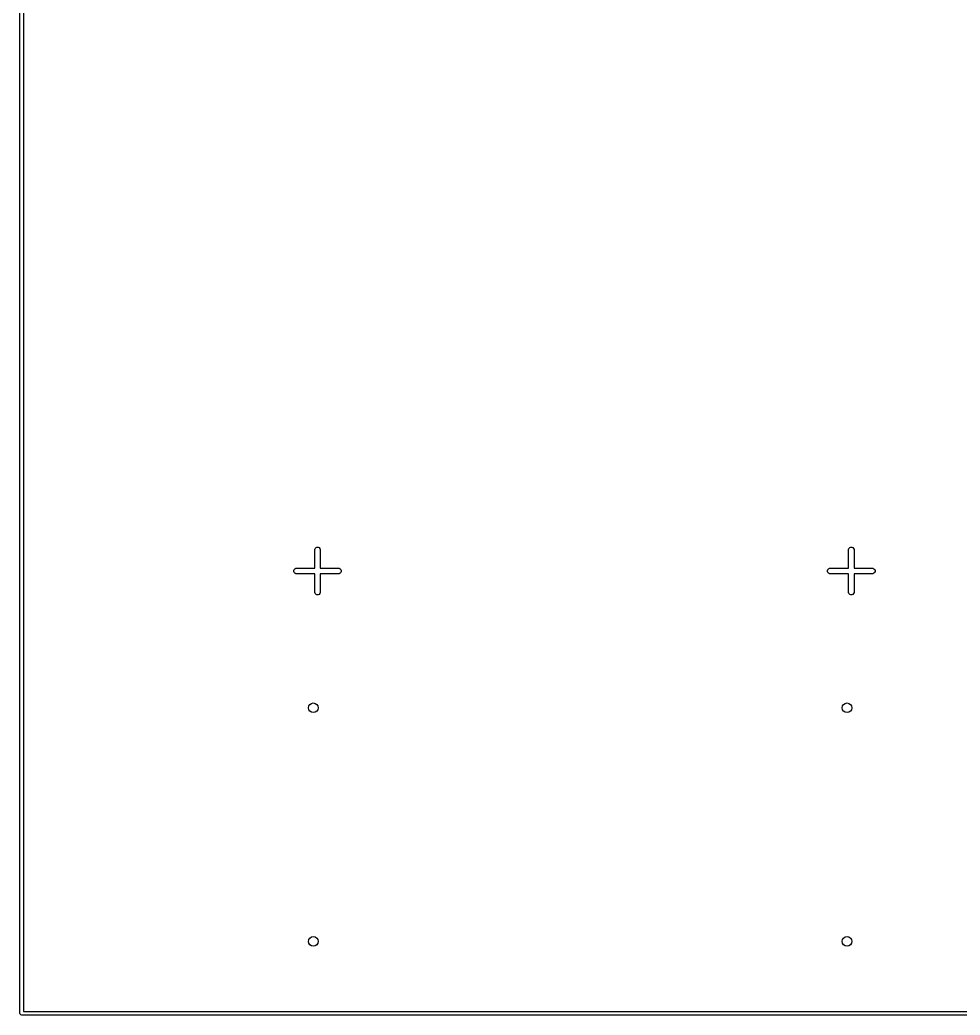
# Model space of a CAD drawing. Header units: inches. Extents: x 0.27 to 5.32, y 0.16 to 3.22.
# Drawn here: x 2.633 to 3.971, y 0.158 to 1.574 of the extents above; entities that cross this region are included whole.
import ezdxf

# ---------------------------------------------------------------- set-up
doc = ezdxf.new("R2010")
doc.units = ezdxf.units.IN
doc.header["$MEASUREMENT"] = 0
doc.layers.add('BLACK', color=250, linetype='CONTINUOUS')

msp = doc.modelspace()

# ---------------------------------------------------------------- linework, layer by layer
at = {"layer": 'BLACK', "linetype": 'CONTINUOUS'}
for p, q in [((2.633, 0.1605), (2.633, 3.2195)), ((2.638, 3.217), (2.638, 0.163)), ((3.0528, 0.8208), (3.0534, 0.8222)), ((3.0534, 0.8222), (3.0545, 0.8233)), ((3.0545, 0.8233), (3.0559, 0.8239)), ((3.0559, 0.8239), (3.0574, 0.8239)), ((3.0574, 0.8239), (3.0588, 0.8233)), ((3.0588, 0.8233), (3.0599, 0.8222)), ((3.0599, 0.8222), (3.0605, 0.8208)), ((3.8126, 0.8208), (3.8132, 0.8222)), ((3.8132, 0.8222), (3.8143, 0.8233)), ((3.8143, 0.8233), (3.8157, 0.8239)), ((3.8157, 0.8239), (3.8173, 0.8239)), ((3.8173, 0.8239), (3.8187, 0.8233)), ((3.8187, 0.8233), (3.8198, 0.8222)), ((3.8198, 0.8222), (3.8204, 0.8208)), ((3.0527, 0.82), (3.0528, 0.8208)), ((3.0527, 0.7939), (3.0527, 0.82)), ((3.0605, 0.8208), (3.0606, 0.82)), ((3.0606, 0.82), (3.0606, 0.7939)), ((3.8126, 0.82), (3.8126, 0.8208)), ((3.8126, 0.7939), (3.8126, 0.82)), ((3.8204, 0.8208), (3.8204, 0.82)), ((3.8204, 0.82), (3.8204, 0.7939)), ((3.0234, 0.7922), (3.0245, 0.7933)), ((3.0245, 0.7933), (3.0259, 0.7939)), ((3.0259, 0.7939), (3.0267, 0.7939)), ((3.0267, 0.7939), (3.0527, 0.7939)), ((3.0606, 0.7939), (3.0866, 0.7939)), ((3.0866, 0.7939), (3.0874, 0.7939)), ((3.0874, 0.7939), (3.0888, 0.7933)), ((3.0888, 0.7933), (3.0899, 0.7922)), ((3.7832, 0.7922), (3.7843, 0.7933)), ((3.7843, 0.7933), (3.7857, 0.7939)), ((3.7857, 0.7939), (3.7865, 0.7939)), ((3.7865, 0.7939), (3.8126, 0.7939)), ((3.8204, 0.7939), (3.8465, 0.7939)), ((3.8465, 0.7939), (3.8473, 0.7939)), ((3.8473, 0.7939), (3.8487, 0.7933)), ((3.8487, 0.7933), (3.8498, 0.7922)), ((3.0228, 0.7908), (3.0234, 0.7922)), ((3.0228, 0.7892), (3.0228, 0.7908)), ((3.0234, 0.7878), (3.0228, 0.7892)), ((3.0245, 0.7867), (3.0234, 0.7878)), ((3.0259, 0.7861), (3.0245, 0.7867)), ((3.0267, 0.7861), (3.0259, 0.7861)), ((3.0527, 0.7861), (3.0267, 0.7861)), ((3.0527, 0.76), (3.0527, 0.7861)), ((3.0866, 0.7861), (3.0606, 0.7861)), ((3.0606, 0.7861), (3.0606, 0.76)), ((3.0874, 0.7861), (3.0866, 0.7861)), ((3.0888, 0.7867), (3.0874, 0.7861)), ((3.0899, 0.7878), (3.0888, 0.7867)), ((3.0899, 0.7922), (3.0905, 0.7908)), ((3.0905, 0.7892), (3.0899, 0.7878)), ((3.0905, 0.7908), (3.0905, 0.7892)), ((3.7826, 0.7908), (3.7832, 0.7922)), ((3.7826, 0.7892), (3.7826, 0.7908)), ((3.7832, 0.7878), (3.7826, 0.7892)), ((3.7843, 0.7867), (3.7832, 0.7878)), ((3.7857, 0.7861), (3.7843, 0.7867)), ((3.7865, 0.7861), (3.7857, 0.7861)), ((3.8126, 0.7861), (3.7865, 0.7861)), ((3.8126, 0.76), (3.8126, 0.7861)), ((3.8465, 0.7861), (3.8204, 0.7861)), ((3.8204, 0.7861), (3.8204, 0.76)), ((3.8473, 0.7861), (3.8465, 0.7861)), ((3.8487, 0.7867), (3.8473, 0.7861)), ((3.8498, 0.7878), (3.8487, 0.7867)), ((3.8498, 0.7922), (3.8504, 0.7908)), ((3.8504, 0.7892), (3.8498, 0.7878)), ((3.8504, 0.7908), (3.8504, 0.7892)), ((3.0528, 0.7592), (3.0527, 0.76)), ((3.0534, 0.7578), (3.0528, 0.7592)), ((3.0545, 0.7567), (3.0534, 0.7578)), ((3.0559, 0.7561), (3.0545, 0.7567)), ((3.0574, 0.7561), (3.0559, 0.7561)), ((3.0588, 0.7567), (3.0574, 0.7561)), ((3.0599, 0.7578), (3.0588, 0.7567)), ((3.0605, 0.7592), (3.0599, 0.7578)), ((3.0606, 0.76), (3.0605, 0.7592)), ((3.8126, 0.7592), (3.8126, 0.76)), ((3.8132, 0.7578), (3.8126, 0.7592)), ((3.8143, 0.7567), (3.8132, 0.7578)), ((3.8157, 0.7561), (3.8143, 0.7567)), ((3.8173, 0.7561), (3.8157, 0.7561)), ((3.8187, 0.7567), (3.8173, 0.7561)), ((3.8198, 0.7578), (3.8187, 0.7567)), ((3.8204, 0.7592), (3.8198, 0.7578)), ((3.8204, 0.76), (3.8204, 0.7592)), ((2.6332, 0.1595), (2.633, 0.1605)), ((2.6345, 0.1582), (2.6332, 0.1595)), ((2.6355, 0.158), (2.6345, 0.1582)), ((4.9855, 0.158), (2.6355, 0.158)), ((2.638, 0.163), (4.983, 0.163))]:
    msp.add_line(p, q, dxfattribs=at)
at = {"layer": 'BLACK'}
for centre in [(3.0506, 0.5953), (3.0506, 0.5953), (3.8105, 0.5953), (3.8105, 0.5953), (3.0506, 0.2628), (3.0506, 0.2628), (3.8105, 0.2628), (3.8105, 0.2628)]:
    msp.add_circle(centre, 0.00689, dxfattribs=at)

doc.saveas('drawing.dxf')
